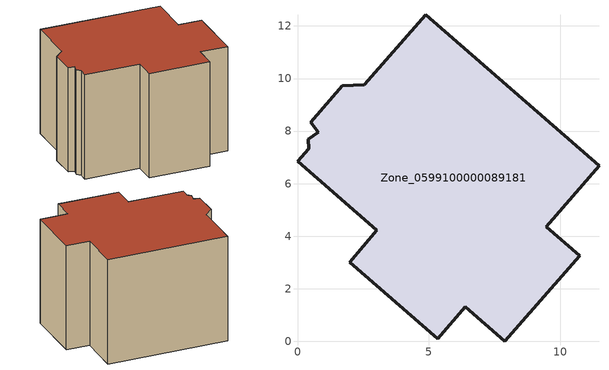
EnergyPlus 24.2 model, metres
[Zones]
Zone_0599100000089181
 floor ground (C_G): 1.98,3.02 3.01,4.22 0,6.85 0.43,7.33 0.4,7.69 0.79,7.95 0.5,8.33 1.71,9.72 2.54,9.76 4.87,12.43 11.47,6.68 9.46,4.37 10.73,3.26 7.89,0 6.38,1.31 5.33,0.1 z0
 wall outside (C_F): 3.01,4.22 1.98,3.02 5.33,0.1 6.38,1.31 7.89,0 10.73,3.26 9.46,4.37 11.47,6.68 4.87,12.43 2.54,9.76 1.71,9.72 0.5,8.33 0.79,7.95 0.4,7.69 0.43,7.33 0,6.85 3.01,4.22 z0:7.81
 roof outside (C_R): 0.4,7.69 0.43,7.33 0,6.85 3.01,4.22 1.98,3.02 5.33,0.1 6.38,1.31 7.89,0 10.73,3.26 9.46,4.37 11.47,6.68 4.87,12.43 2.54,9.76 1.71,9.72 0.5,8.33 0.79,7.95 z7.81
[BUILDING]
Pand.0599100000089181: North Axis=0; Terrain=City; Loads Convergence Tolerance Value=0.04; Temperature Convergence Tolerance Value=0.4; Solar Distribution=FullExterior; Maximum Number of Warmup Days=25; Minimum Number of Warmup Days=1
[Site:Location]
Rotterdam.The.Hague.AP_ZH_NLD Design_Conditions: Latitude=51.96; Longitude=4.45; Time Zone=1; Elevation=-4.5
[SITE:GROUNDTEMPERATURE:BUILDINGSURFACE]
18, 18, 18, 18, 18, 18, 18, 18, 18, 18, 18, 18
[MATERIAL] Thermal Absorptance=0.9; Solar Absorptance=0.7; Visible Absorptance=0.7
Name | Roughness | Thickness | Conductivity | Density | Specific Heat
G.D.1965 | MediumSmooth | 0.15 | 1 | 540 | 1210
F.D.1965 | Rough | 0.3 | 0.857143 | 1920 | 840
R.D.1965 | MediumRough | 0.2 | 0.08 | 1500 | 1000
[CONSTRUCTION]
C_G: G.D.1965
C_F: F.D.1965
C_R: R.D.1965
[ZONE]
Zone_0599100000089181: Type=1; Multiplier=1; Ceiling Height=Autocalculate; Volume=Autocalculate; Floor Area=autocalculate; Part of Total Floor Area=Yes
[ZONEINFILTRATION:DESIGNFLOWRATE]
Infil_Zone_0599100000089181: Zone or ZoneList or Space or SpaceList=Zone_0599100000089181; Schedule=AlwaysOn; Design Flow Rate Calculation Method=Flow/Area; Flow Rate per Floor Area=0.0042; Constant Term Coefficient=1; Temperature Term Coefficient=0; Velocity Term Coefficient=0; Velocity Squared Term Coefficient=0
[HVACTEMPLATE:ZONE:IDEALLOADSAIRSYSTEM]
Zone_0599100000089181: Maximum Heating Supply Air Temperature=50; Minimum Cooling Supply Air Temperature=13; Maximum Heating Supply Air Humidity Ratio=0.0156; Minimum Cooling Supply Air Humidity Ratio=0.0077; Heating Limit=NoLimit; Cooling Limit=NoLimit; Dehumidification Control Type=ConstantSensibleHeatRatio; Cooling Sensible Heat Ratio=0.7; Dehumidification Setpoint=60; Humidification Control Type=None; Humidification Setpoint=30; Outdoor Air Method=None; Outdoor Air Flow Rate per Person=0.00944; Outdoor Air Flow Rate per Zone Floor Area=0; Outdoor Air Flow Rate per Zone=0; Demand Controlled Ventilation Type=None; Outdoor Air Economizer Type=NoEconomizer; Heat Recovery Type=None; Sensible Heat Recovery Effectiveness=0.7; Latent Heat Recovery Effectiveness=0.65
[ZONECONTROL:THERMOSTAT]
ThermostatControl_Zone_0599100000089181: Zone or ZoneList=Zone_0599100000089181; Control Type Schedule=DualSetpointControlType; Control 1=Thermostat_Zone_0599100000089181; Temperature Difference Between Cutout And Setpoint=0
[THERMOSTATSETPOINT:DUALSETPOINT]
Thermostat_Zone_0599100000089181: Heating Setpoint Temperature Schedule=HeatingSetpoint_Zone_0599100000089181; Cooling Setpoint Temperature Schedule=CoolingSetpoint_Zone_0599100000089181
[SCHEDULE:COMPACT]
HeatingSetpoint_Zone_0599100000089181: Through: 12/31, For: AllDays, Until: 24:00, 21
CoolingSetpoint_Zone_0599100000089181: Through: 12/31, For: AllDays, Until: 24:00, 24
DualSetpointControlType: Through: 12/31, For: AllDays, Until: 24:00, 4
AlwaysOn: Through: 12/31, For: AllDays, Until: 24:00, 1
